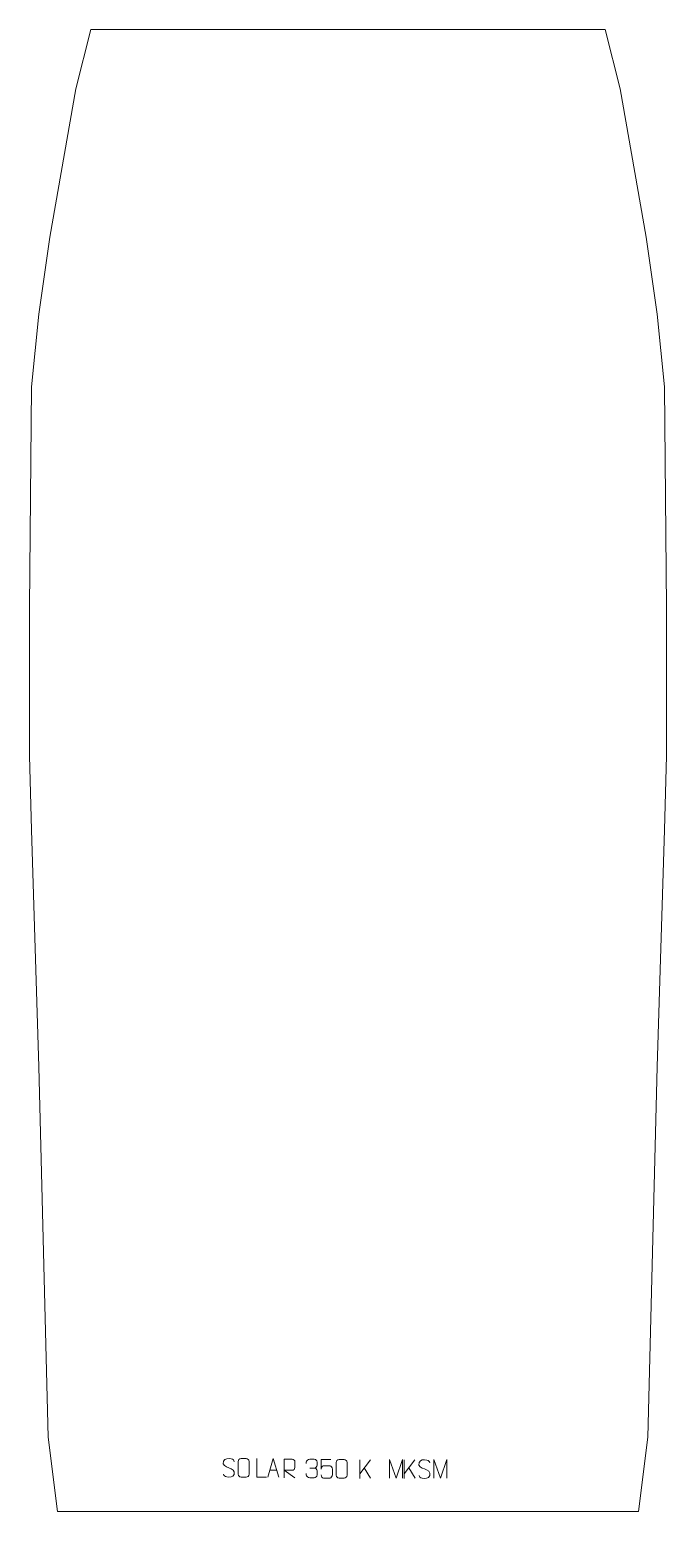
# Model space of a CAD drawing. Header units: millimetres. Extents: x -430 to 430, y -1210 to 790.
import ezdxf

# ---------------------------------------------------------------- set-up
doc = ezdxf.new("R2010")
doc.units = ezdxf.units.MM
doc.header["$MEASUREMENT"] = 0
doc.layers.add('layer 1', color=7, linetype='Continuous')

msp = doc.modelspace()

# ---------------------------------------------------------------- linework, layer by layer
at = {"layer": 'layer 1', "color": 242, "lineweight": 9}
msp.add_open_spline([(367.4991, 710.0002), (367.4991, 710.0002), (402.4999, 509.9993), (402.4999, 509.9993), (402.4999, 509.9993), (402.4999, 509.9993), (417.4999, 406.0474), (417.4999, 406.0474), (417.4999, 406.0474), (417.4999, 406.0474), (427.4998, 308.0237), (427.4998, 308.0237), (427.4998, 308.0237), (427.4998, 308.0237), (429.9997, 10), (429.9997, 10), (429.9997, 10), (429.9997, 10), (429.9997, -189.9998), (429.9997, -189.9998), (429.9997, -189.9998), (429.9997, -189.9998), (427.4998, -290.0004), (427.4998, -290.0004), (427.4998, -290.0004), (427.4998, -290.0004), (417.4999, -609.9996), (417.4999, -609.9996), (417.4999, -609.9996), (417.4999, -609.9996), (404.9998, -1110), (404.9998, -1110), (404.9998, -1110), (404.9998, -1110), (392.5, -1209.9995), (392.5, -1209.9995), (392.5, -1209.9995), (392.5, -1209.9995), (-392.5, -1209.9995), (-392.5, -1209.9995), (-392.5, -1209.9995), (-392.5, -1209.9995), (-404.9998, -1110), (-404.9998, -1110), (-404.9998, -1110), (-404.9998, -1110), (-417.5006, -609.9996), (-417.5006, -609.9996), (-417.5006, -609.9996), (-417.5006, -609.9996), (-427.5006, -290.0004), (-427.5006, -290.0004), (-427.5006, -290.0004), (-427.5006, -290.0004), (-429.9997, -189.9998), (-429.9997, -189.9998), (-429.9997, -189.9998), (-429.9997, -189.9998), (-429.9997, 10), (-429.9997, 10), (-429.9997, 10), (-429.9997, 10), (-427.5006, 308.0237), (-427.5006, 308.0237), (-427.5006, 308.0237), (-427.5006, 308.0237), (-417.5006, 406.0474), (-417.5006, 406.0474), (-417.5006, 406.0474), (-417.5006, 406.0474), (-402.5007, 509.9993), (-402.5007, 509.9993), (-402.5007, 509.9993), (-402.5007, 509.9993), (-367.5001, 710.0002), (-367.5001, 710.0002), (-367.5001, 710.0002), (-367.5001, 710.0002), (-347.5002, 789.9998), (-347.5002, 789.9998), (-347.5002, 789.9998), (-347.5002, 789.9998), (347.4992, 789.9998), (347.4992, 789.9998), (347.4992, 789.9998), (347.4992, 789.9998), (367.4991, 710.0002), (367.4991, 710.0002)], degree=3, knots=[0, 0, 0, 0, 0.043478261, 0.043478261, 0.043478261, 0.043478261, 0.086956522, 0.086956522, 0.086956522, 0.086956522, 0.130434783, 0.130434783, 0.130434783, 0.130434783, 0.173913043, 0.173913043, 0.173913043, 0.173913043, 0.217391304, 0.217391304, 0.217391304, 0.217391304, 0.260869565, 0.260869565, 0.260869565, 0.260869565, 0.304347826, 0.304347826, 0.304347826, 0.304347826, 0.347826087, 0.347826087, 0.347826087, 0.347826087, 0.391304348, 0.391304348, 0.391304348, 0.391304348, 0.434782609, 0.434782609, 0.434782609, 0.434782609, 0.47826087, 0.47826087, 0.47826087, 0.47826087, 0.52173913, 0.52173913, 0.52173913, 0.52173913, 0.565217391, 0.565217391, 0.565217391, 0.565217391, 0.608695652, 0.608695652, 0.608695652, 0.608695652, 0.652173913, 0.652173913, 0.652173913, 0.652173913, 0.695652174, 0.695652174, 0.695652174, 0.695652174, 0.739130435, 0.739130435, 0.739130435, 0.739130435, 0.782608696, 0.782608696, 0.782608696, 0.782608696, 0.826086957, 0.826086957, 0.826086957, 0.826086957, 0.869565217, 0.869565217, 0.869565217, 0.869565217, 0.913043478, 0.913043478, 0.913043478, 0.913043478, 1, 1, 1, 1], dxfattribs=at)
at = {"layer": 'layer 1', "color": 250, "lineweight": 9}
for points, knots in [([(-160.9634, -1151.1203), (-165.2117, -1149.6499), (-170.1198, -1147.8541), (-168.1147, -1142.3338), (-168.1147, -1142.3338), (-166.6112, -1138.1939), (-161.3976, -1138.5824), (-157.794, -1139.1835), (-157.794, -1139.1835), (-154.9334, -1139.6607), (-154.0687, -1140.8739), (-153.7581, -1142.958)], [0, 0, 0, 0, 0.25, 0.25, 0.25, 0.25, 0.5, 0.5, 0.5, 0.5, 1, 1, 1, 1]), ([(-144.4884, -1138.8177), (-142.1627, -1138.8177), (-139.8366, -1138.8177), (-137.5105, -1138.8177), (-137.5105, -1138.8177), (-135.5639, -1138.7821), (-133.5725, -1140.2737), (-133.5458, -1142.7113), (-133.5458, -1142.7113), (-133.5462, -1148.4582), (-133.5462, -1154.2055), (-133.5458, -1159.9532), (-133.5458, -1159.9532), (-133.6856, -1162.2766), (-135.3628, -1163.7562), (-137.5105, -1163.767), (-137.5105, -1163.767), (-139.8424, -1163.7666), (-142.1743, -1163.7666), (-144.5058, -1163.767), (-144.5058, -1163.767), (-146.4308, -1163.8724), (-148.4029, -1161.9879), (-148.3917, -1159.9706), (-148.3917, -1159.9706), (-148.3914, -1154.2005), (-148.3914, -1148.4308), (-148.3917, -1142.6615), (-148.3917, -1142.6615), (-148.3875, -1140.5234), (-146.6408, -1138.8042), (-144.4884, -1138.8177)], [0, 0, 0, 0, 0.111111111, 0.111111111, 0.111111111, 0.111111111, 0.222222222, 0.222222222, 0.222222222, 0.222222222, 0.333333333, 0.333333333, 0.333333333, 0.333333333, 0.444444444, 0.444444444, 0.444444444, 0.444444444, 0.555555556, 0.555555556, 0.555555556, 0.555555556, 0.666666667, 0.666666667, 0.666666667, 0.666666667, 0.777777778, 0.777777778, 0.777777778, 0.777777778, 1, 1, 1, 1]), ([(-110.0197, -1163.771), (-110.0197, -1163.771), (-122.9688, -1163.771), (-122.9688, -1163.771), (-122.9688, -1163.771), (-122.9688, -1163.771), (-122.9688, -1138.8174), (-122.9688, -1138.8174)], [0, 0, 0, 0, 0.333333333, 0.333333333, 0.333333333, 0.333333333, 1, 1, 1, 1]), ([(-108.4393, -1163.7709), (-108.4393, -1163.7709), (-101.0683, -1138.8174), (-101.0683, -1138.8174), (-101.0683, -1138.8174), (-101.0683, -1138.8174), (-93.4984, -1163.7709), (-93.4984, -1163.7709)], [0, 0, 0, 0, 0.333333333, 0.333333333, 0.333333333, 0.333333333, 1, 1, 1, 1]), ([(-86.3866, -1164.6136), (-86.3866, -1164.6136), (-86.3866, -1139.6601), (-86.3866, -1139.6601), (-86.3866, -1139.6601), (-82.7918, -1139.6601), (-79.1963, -1139.6601), (-75.6011, -1139.6601), (-75.6011, -1139.6601), (-73.2758, -1139.6978), (-71.7185, -1141.1878), (-71.7226, -1143.5542), (-71.7226, -1143.5542), (-71.723, -1145.5897), (-71.723, -1148.6491), (-71.7226, -1150.6851), (-71.7226, -1150.6851), (-71.7291, -1152.5606), (-73.5414, -1154.5024), (-75.5509, -1154.5215), (-75.5509, -1154.5215), (-75.5509, -1154.5215), (-86.3866, -1154.5215), (-86.3866, -1154.5215), (-86.3866, -1154.5215), (-86.3866, -1154.5215), (-71.7319, -1164.6136), (-71.7319, -1164.6136)], [0, 0, 0, 0, 0.125, 0.125, 0.125, 0.125, 0.25, 0.25, 0.25, 0.25, 0.375, 0.375, 0.375, 0.375, 0.5, 0.5, 0.5, 0.5, 0.625, 0.625, 0.625, 0.625, 0.75, 0.75, 0.75, 0.75, 1, 1, 1, 1]), ([(-56.4191, -1145.3444), (-56.4191, -1145.3444), (-56.4191, -1143.4872), (-56.4191, -1143.4872), (-56.4191, -1143.4872), (-56.4334, -1141.7453), (-53.7689, -1139.6272), (-51.7098, -1139.6499), (-51.7098, -1139.6499), (-49.6457, -1139.6499), (-47.5817, -1139.6499), (-45.518, -1139.6499), (-45.518, -1139.6499), (-43.3235, -1139.6411), (-41.7252, -1141.4879), (-41.6808, -1143.4), (-41.6808, -1143.4), (-41.6812, -1144.8351), (-41.6812, -1146.2702), (-41.6808, -1147.7057), (-41.6808, -1147.7057), (-41.7294, -1149.3592), (-43.332, -1151.5892), (-45.5303, -1151.5792), (-45.5303, -1151.5792), (-43.3266, -1151.5904), (-41.7186, -1153.3936), (-41.6646, -1155.4531), (-41.6646, -1155.4531), (-41.665, -1157.2378), (-41.665, -1159.0225), (-41.6646, -1160.8076), (-41.6646, -1160.8076), (-41.6545, -1162.869), (-43.7094, -1164.6321), (-45.5303, -1164.624), (-45.5303, -1164.624), (-47.5956, -1164.6237), (-49.6608, -1164.6237), (-51.7264, -1164.624), (-51.7264, -1164.624), (-53.895, -1164.6125), (-56.426, -1162.2123), (-56.4446, -1160.7505), (-56.4446, -1160.7505), (-56.4446, -1160.7505), (-56.4446, -1158.8419), (-56.4446, -1158.8419)], [0, 0, 0, 0, 0.076923077, 0.076923077, 0.076923077, 0.076923077, 0.153846154, 0.153846154, 0.153846154, 0.153846154, 0.230769231, 0.230769231, 0.230769231, 0.230769231, 0.307692308, 0.307692308, 0.307692308, 0.307692308, 0.384615385, 0.384615385, 0.384615385, 0.384615385, 0.461538462, 0.461538462, 0.461538462, 0.461538462, 0.538461538, 0.538461538, 0.538461538, 0.538461538, 0.615384615, 0.615384615, 0.615384615, 0.615384615, 0.692307692, 0.692307692, 0.692307692, 0.692307692, 0.769230769, 0.769230769, 0.769230769, 0.769230769, 0.846153846, 0.846153846, 0.846153846, 0.846153846, 1, 1, 1, 1]), ([(103.1621, -1152.7984), (98.9138, -1151.328), (94.0057, -1149.5322), (96.0108, -1144.0119), (96.0108, -1144.0119), (97.5143, -1139.872), (102.7279, -1140.2605), (106.3315, -1140.8616), (106.3315, -1140.8616), (109.1921, -1141.3388), (110.0568, -1142.552), (110.3674, -1144.6361)], [0, 0, 0, 0, 0.25, 0.25, 0.25, 0.25, 0.5, 0.5, 0.5, 0.5, 1, 1, 1, 1]), ([(-160.9634, -1151.1204), (-156.9448, -1152.7671), (-151.9153, -1154.6554), (-153.7493, -1160.0157), (-153.7493, -1160.0157), (-155.2091, -1164.2821), (-160.1199, -1164.0254), (-163.846, -1163.4707), (-163.846, -1163.4707), (-166.596, -1163.0609), (-167.8169, -1161.8474), (-168.1949, -1159.7352)], [0, 0, 0, 0, 0.25, 0.25, 0.25, 0.25, 0.5, 0.5, 0.5, 0.5, 1, 1, 1, 1]), ([(-23.2171, -1140.1348), (-23.2171, -1140.1348), (-36.0688, -1140.1348), (-36.0688, -1140.1348), (-36.0688, -1140.1348), (-36.0685, -1144.3654), (-36.0685, -1148.5963), (-36.0688, -1152.8275), (-36.0688, -1152.8275), (-36.0691, -1149.5174), (-34.4381, -1148.4456), (-31.6261, -1148.3851), (-31.6261, -1148.3851), (-29.1865, -1148.3848), (-26.747, -1148.3848), (-24.3078, -1148.3851), (-24.3078, -1148.3851), (-22.658, -1148.3783), (-21.1831, -1150.7588), (-21.1546, -1152.8275), (-21.1546, -1152.8275), (-21.1549, -1155.4148), (-21.1549, -1158.0024), (-21.1546, -1160.5901), (-21.1546, -1160.5901), (-21.1084, -1162.5495), (-22.6078, -1164.9858), (-24.2337, -1165.0443), (-24.2337, -1165.0443), (-26.1902, -1165.044), (-31.0852, -1165.044), (-33.0422, -1165.0443), (-33.0422, -1165.0443), (-34.8877, -1165.0531), (-35.9948, -1163.0883), (-36.0156, -1160.5372)], [0, 0, 0, 0, 0.1, 0.1, 0.1, 0.1, 0.2, 0.2, 0.2, 0.2, 0.3, 0.3, 0.3, 0.3, 0.4, 0.4, 0.4, 0.4, 0.5, 0.5, 0.5, 0.5, 0.6, 0.6, 0.6, 0.6, 0.7, 0.7, 0.7, 0.7, 0.8, 0.8, 0.8, 0.8, 1, 1, 1, 1]), ([(-12.1308, -1140.1131), (-9.8051, -1140.1131), (-7.479, -1140.1131), (-5.1529, -1140.1131), (-5.1529, -1140.1131), (-3.2063, -1140.0775), (-1.2149, -1141.5691), (-1.1882, -1144.0067), (-1.1882, -1144.0067), (-1.1886, -1149.7536), (-1.1886, -1155.5009), (-1.1882, -1161.2486), (-1.1882, -1161.2486), (-1.328, -1163.572), (-3.0052, -1165.0516), (-5.1529, -1165.0624), (-5.1529, -1165.0624), (-7.4848, -1165.062), (-9.8167, -1165.062), (-12.1482, -1165.0624), (-12.1482, -1165.0624), (-14.0732, -1165.1678), (-16.0453, -1163.2833), (-16.0341, -1161.266), (-16.0341, -1161.266), (-16.0338, -1155.4959), (-16.0338, -1149.7262), (-16.0341, -1143.9569), (-16.0341, -1143.9569), (-16.0299, -1141.8188), (-14.2832, -1140.0996), (-12.1308, -1140.1131)], [0, 0, 0, 0, 0.111111111, 0.111111111, 0.111111111, 0.111111111, 0.222222222, 0.222222222, 0.222222222, 0.222222222, 0.333333333, 0.333333333, 0.333333333, 0.333333333, 0.444444444, 0.444444444, 0.444444444, 0.444444444, 0.555555556, 0.555555556, 0.555555556, 0.555555556, 0.666666667, 0.666666667, 0.666666667, 0.666666667, 0.777777778, 0.777777778, 0.777777778, 0.777777778, 1, 1, 1, 1]), ([(55.9526, -1165.1554), (55.9526, -1165.1554), (55.9526, -1140.1975), (55.9526, -1140.1975), (55.9526, -1140.1975), (55.9526, -1140.1975), (64.8777, -1165.1554), (64.8777, -1165.1554), (64.8777, -1165.1554), (64.8777, -1165.1554), (73.6376, -1140.198), (73.6376, -1140.198), (73.6376, -1140.198), (73.6376, -1140.198), (73.6376, -1165.1554), (73.6376, -1165.1554)], [0, 0, 0, 0, 0.2, 0.2, 0.2, 0.2, 0.4, 0.4, 0.4, 0.4, 0.6, 0.6, 0.6, 0.6, 1, 1, 1, 1]), ([(103.1621, -1152.7985), (107.1807, -1154.4452), (112.2102, -1156.3335), (110.3762, -1161.6938), (110.3762, -1161.6938), (108.9164, -1165.9602), (104.0056, -1165.7035), (100.2795, -1165.1488), (100.2795, -1165.1488), (97.5295, -1164.739), (96.3086, -1163.5255), (95.9306, -1161.4133)], [0, 0, 0, 0, 0.25, 0.25, 0.25, 0.25, 0.5, 0.5, 0.5, 0.5, 1, 1, 1, 1]), ([(115.9526, -1165.1554), (115.9526, -1165.1554), (115.9526, -1140.1975), (115.9526, -1140.1975), (115.9526, -1140.1975), (115.9526, -1140.1975), (124.8777, -1165.1554), (124.8777, -1165.1554), (124.8777, -1165.1554), (124.8777, -1165.1554), (133.6376, -1140.198), (133.6376, -1140.198), (133.6376, -1140.198), (133.6376, -1140.198), (133.6376, -1165.1554), (133.6376, -1165.1554)], [0, 0, 0, 0, 0.2, 0.2, 0.2, 0.2, 0.4, 0.4, 0.4, 0.4, 0.6, 0.6, 0.6, 0.6, 1, 1, 1, 1])]:
    msp.add_open_spline(points, degree=3, knots=knots, dxfattribs=at)
for points in [[(-105.7167, -1154.5215), (-105.7167, -1154.5215), (-96.221, -1154.5215), (-96.221, -1154.5215)], [(-51.7094, -1151.5896), (-51.7094, -1151.5896), (-45.513, -1151.5896), (-45.513, -1151.5896)], [(15.8059, -1140.4955), (15.8059, -1140.4955), (15.8059, -1165.4491), (15.8059, -1165.4491)], [(30.1821, -1140.4955), (30.1821, -1140.4955), (15.8059, -1159.1352), (15.8059, -1159.1352)], [(30.5074, -1165.3533), (30.5074, -1165.3533), (22.0369, -1151.0397), (22.0369, -1151.0397)], [(75.8059, -1140.4955), (75.8059, -1140.4955), (75.8059, -1165.4491), (75.8059, -1165.4491)], [(90.1821, -1140.4955), (90.1821, -1140.4955), (75.8059, -1159.1352), (75.8059, -1159.1352)], [(90.5074, -1165.3533), (90.5074, -1165.3533), (82.0369, -1151.0397), (82.0369, -1151.0397)]]:
    msp.add_open_spline(points, degree=3, dxfattribs=at)

doc.saveas('drawing.dxf')
